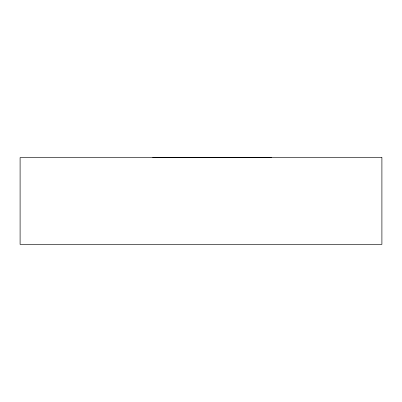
<?xml version="1.0" encoding="UTF-8"?>
<svg xmlns="http://www.w3.org/2000/svg" width="402" height="402" viewBox="0 0 402 402"><rect width="100%" height="100%" fill="white"/><g stroke="black" fill="none" stroke-linecap="round" stroke-linejoin="round"><path stroke-width="0.6" d="M271.461 157.584L152.68 157.584M381.9 157.584L20.1 157.584L20.1 244.416L381.9 244.416L381.9 157.584"/></g></svg>
